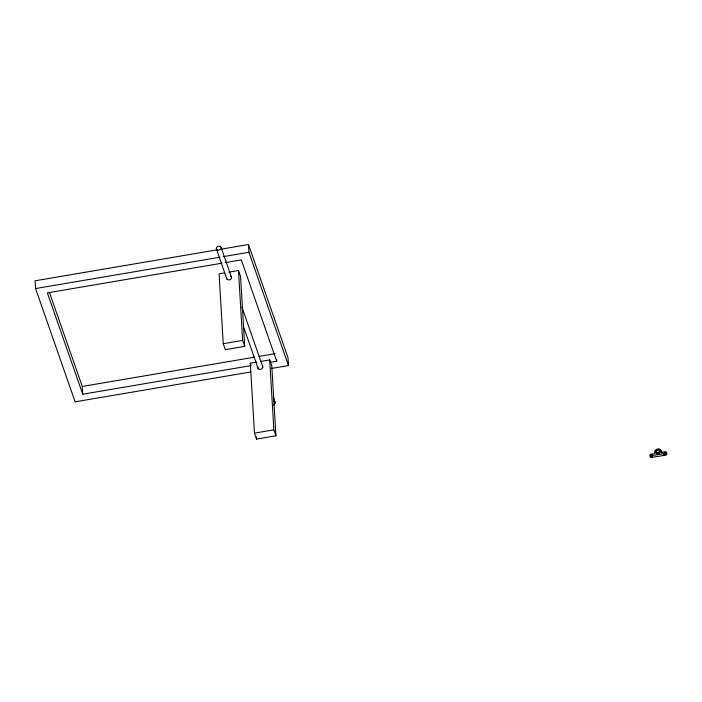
<?xml version="1.0" encoding="UTF-8"?>
<svg xmlns="http://www.w3.org/2000/svg" width="702" height="702" viewBox="0 0 702 702"><rect width="100%" height="100%" fill="white"/><g stroke="black" fill="none" stroke-linecap="round" stroke-linejoin="round"><path stroke-width="1.05" d="M664.206 452.43L666.04 452.43M217.225 249.824L35.1 280.791L35.565 288.566L75.114 401.834L250.772 371.963M221.542 249.087L248.482 244.507L288.031 357.783L288.496 365.549L271.253 368.48M35.565 288.566L219.849 257.23M223.078 256.678L248.938 252.281L288.496 365.549M221.929 263.189L47.341 292.874L82.731 394.226L250.851 365.637M225.158 262.636L241.321 259.889L276.711 361.24L270.244 362.337M224.464 272.867L219.077 273.78L223.236 343.708L225.316 349.666L244.717 346.367L240.558 276.448L238.478 270.481L228.782 272.13M223.236 343.708L242.629 340.409L244.717 346.367M49.412 292.348L82.266 386.46L254.694 357.134M259.012 356.405L275.175 353.65M261.083 361.381L269.7 359.915L271.788 365.874L275.939 435.793L256.537 439.092L254.457 433.134L250.307 363.206L256.774 362.109M254.457 433.134L273.859 429.835L275.939 435.793M665.566 453.062L664.487 453.238M652.061 454.484L652.579 454.519M221.033 247.253L231.493 277.22M241.953 307.186L262.881 367.12M273.35 397.086L275.149 402.255M216.409 249.052L226.869 279.019M243.831 327.588L258.257 368.927M250.307 363.206L251 365.198M276.597 359.301L276.711 361.24M269.7 359.915L273.859 429.835M248.482 244.507L248.938 252.281M256.414 436.907L256.537 439.092M238.478 270.481L242.629 340.409M82.266 386.46L82.731 394.226M666.584 453.088A1.422 0.877 -3.4 0 0 666.558 452.114A1.422 0.877 -3.4 0 0 665.092 451.807L661.802 452.36L661.196 451.746A3.361 2.597 -19.2 0 0 657.827 448.973A3.361 2.597 -19.2 0 0 654.852 452.825L654.334 453.632L651.035 454.194A1.422 0.877 -3.4 0 0 650.28 455.677M660.793 451.053A3.361 2.597 -19.2 0 1 661.863 452.746M273.955 401.272A2.483 1.913 -19.2 0 1 275.263 403.001A2.483 1.913 -19.2 0 1 273.578 404.931M262.39 366.058A2.483 1.913 -19.2 0 1 260.784 369.261A2.483 1.913 -19.2 0 1 257.976 367.286M230.756 276.298A2.483 1.913 -19.2 0 1 229.861 279.729A2.483 1.913 -19.2 0 1 226.755 277.86M650.736 456.502C652.395 458.45 654.132 454.615 650.736 456.502M663.952 454.255C665.601 456.212 667.383 452.342 663.952 454.255M665.189 453.369L651.131 455.756A1.422 0.877 -3.4 0 0 650.043 456.844A1.422 0.877 -3.4 0 0 651.719 457.458L665.786 455.072A1.422 0.877 -3.4 0 0 666.874 453.983A1.422 0.877 -3.4 0 0 665.189 453.369M657.204 452.369A1.474 1.132 -19.2 0 0 659.301 451.009A1.474 1.132 -19.2 0 0 657.081 450.377A1.474 1.132 -19.2 0 0 657.204 452.369M656.844 452.983A2.273 1.755 -19.2 0 0 660.082 450.877A2.273 1.755 -19.2 0 0 656.66 449.903A2.273 1.755 -19.2 0 0 656.844 452.983M656.782 453.641A2.685 2.071 -19.2 0 0 660.6 451.158A2.685 2.071 -19.2 0 0 656.563 450.008A2.685 2.071 -19.2 0 0 656.782 453.641M217.602 250.044A2.483 1.913 -19.2 0 0 221.139 247.736A2.483 1.913 -19.2 0 0 217.401 246.674A2.483 1.913 -19.2 0 0 217.602 250.044"/></g></svg>
